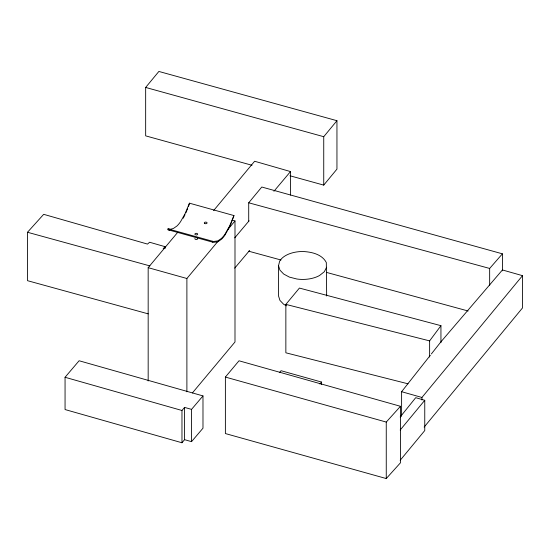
<?xml version="1.0" encoding="UTF-8"?>
<svg xmlns="http://www.w3.org/2000/svg" width="550" height="550" viewBox="0 0 550 550"><rect width="100%" height="100%" fill="white"/><g stroke="black" fill="none" stroke-linecap="round" stroke-linejoin="round"><path stroke-width="0.82" d="M286.529 305.834L283.69 304.308L279.936 300.396L278.541 295.982L278.541 265.726L279.606 261.305A24.241 13.997 0 0 1 303.126 251.508C311.761 251.976 321.949 254.217 326.315 262.522L326.666 295.79M189.468 203.177L184.999 213.847L180.524 221.726A31.054 11.021 -74.4 0 1 176.942 226.009L173.367 228.498L170.679 229.185L167.998 228.869L167.998 229.749L213.393 242.364L217.862 241.773L221.444 239.284A31.047 11.021 -74.4 0 0 225.026 235.008L230.395 225.218L233.97 215.572L189.468 203.177L188.574 206.415M233.97 215.572L229.494 226.249L225.026 234.121A31.054 11.021 -74.4 0 1 221.444 238.404L217.862 240.893L213.393 241.484L167.998 228.869M187.083 210.086L187.681 208.663M185.893 212.822L186.787 210.801M184.999 214.734L183.205 218.219M326.666 267.218L324.328 271.714L319.55 275.509A24.166 13.949 0 0 1 296.856 279.008L289.369 277.097L283.69 274.051L279.936 270.139L278.541 265.726M429.626 357.019L429.626 340.883L440.942 325.676L299.413 288.069L285.856 304.391L285.856 352.804L408.018 383.811M401.61 416.329L401.61 391.703L430.313 355.293M431.372 353.946L440.942 341.811L502.411 269.961L522.5 275.66L522.5 307.938L424.126 427.089M400.173 416.996L415.717 397.678L424.758 400.297L424.758 430.561L400.173 460.309M252.01 165.275L145.661 135.857L145.661 87.443L158.874 71.445L336.951 120.704L336.951 169.118L323.737 185.116L289.939 175.766M323.737 185.116L323.737 136.703L336.951 120.704M421.939 400.008L421.939 397.464L522.5 275.66M400.173 430.052L424.758 400.297M248.71 221.478L248.71 202.792L261.786 187.021L502.411 253.825L502.411 270.813M213.62 210.567L254.629 161.246L290.503 171.572L290.503 195.106M148.17 380.978L148.17 267.664L177.705 232.341M186.89 391.806L186.89 278.499L218.048 241.216M227.343 230.099L234.994 220.942L232.526 220.254M192.356 392.989L234.994 341.976L234.994 220.942M225.383 377.073L239.009 360.786L400.476 406.299L400.476 462.784L386.258 478.555L225.383 433.558L225.383 377.073L386.258 422.07L400.476 406.299M279.407 372.673L281.05 370.707L321.537 382.058L321.537 384.478M319.894 384.017L321.537 382.058M234.726 237.875L249.088 220.804M273.934 191.269L290.503 171.572M234.726 268.132L249.638 250.408M181.974 442.764L181.974 410.486L184.573 407.399L191.538 409.379L202.984 395.911L79.104 360.752L65.058 377.279L65.058 409.551L181.974 442.764L184.573 439.67L184.573 407.399M184.573 439.67L191.538 441.65L202.984 428.189L202.984 395.911M489.658 285.436L489.658 268.448L502.411 253.825M148.225 313.864L27.5 280.679L27.5 232.265L43.684 214.328L147.517 244.09L149.593 242.241L165.137 246.702L165.137 248.401M163.192 248.634L165.137 246.702M169.785 230.072L167.998 229.749M285.856 304.391L429.626 340.883M248.71 202.792L489.658 268.448M248.71 251.206L281.002 260.006M326.542 272.415L468.132 310.998M27.5 232.265L149.882 265.904M145.661 87.443L323.737 136.703M148.17 267.664L186.89 278.499M401.61 391.703L421.939 397.464M65.058 377.279L181.974 410.486M326.432 294.346L326.549 295.907M440.942 325.676L440.942 342.664M386.258 422.07L386.258 478.555M212.499 241.264L212.499 242.144M191.538 409.379L191.538 441.65M195.305 234.712A1.389 0.804 0 0 1 195.697 233.42A1.389 0.804 0 0 1 197.67 234.073A1.389 0.804 0 0 1 195.924 234.919M197.271 238.116A1.389 0.804 0 0 1 197.423 239.14A1.389 0.804 0 0 1 195.697 239.408A1.389 0.804 0 0 1 194.941 238.473M204.696 223.472A1.389 0.804 0 0 0 207.027 223.114A1.389 0.804 0 0 0 205.322 222.131A1.389 0.804 0 0 0 204.696 223.472"/></g></svg>
